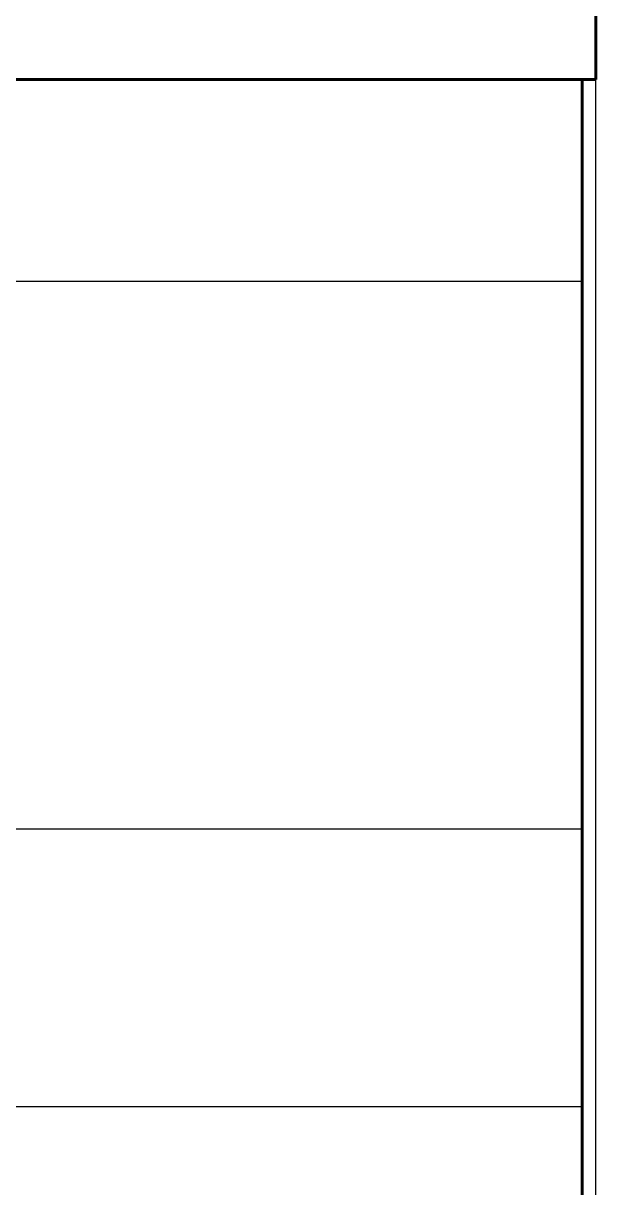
# Model space of a CAD drawing. Header units: metres. Extents: x 244.4 to 340.3, y -4.1 to 64.3.
# Drawn here: x 250.598 to 251.448, y 40.267 to 41.996 of the extents above; entities that cross this region are included whole.
import ezdxf

# ---------------------------------------------------------------- set-up
doc = ezdxf.new("R2010")
doc.units = ezdxf.units.M
doc.layers.add('A-WALL', color=6, linetype='Continuous', lineweight=60)
doc.layers.add('Edges', color=7, linetype='Continuous')

msp = doc.modelspace()

# ---------------------------------------------------------------- linework, layer by layer
at = {"layer": 'A-WALL'}
for p, q in [((251.4477, 41.9123), (251.4477, 43.5123)), ((250.3277, 41.9123), (251.4477, 41.9123)), ((251.4277, 40.3872), (251.4277, 41.9123)), ((251.4277, 38.3623), (251.4277, 40.3872))]:
    msp.add_line(p, q, dxfattribs=at)
at = {"layer": 'Edges'}
for p, q in [((251.4477, 38.3623), (251.4477, 41.9123)), ((251.4277, 41.6123), (244.4009, 41.6123)), ((250.3325, 40.8), (251.4277, 40.8)), ((251.4277, 40.3872), (250.1579, 40.3872))]:
    msp.add_line(p, q, dxfattribs=at)

doc.saveas('drawing.dxf')
